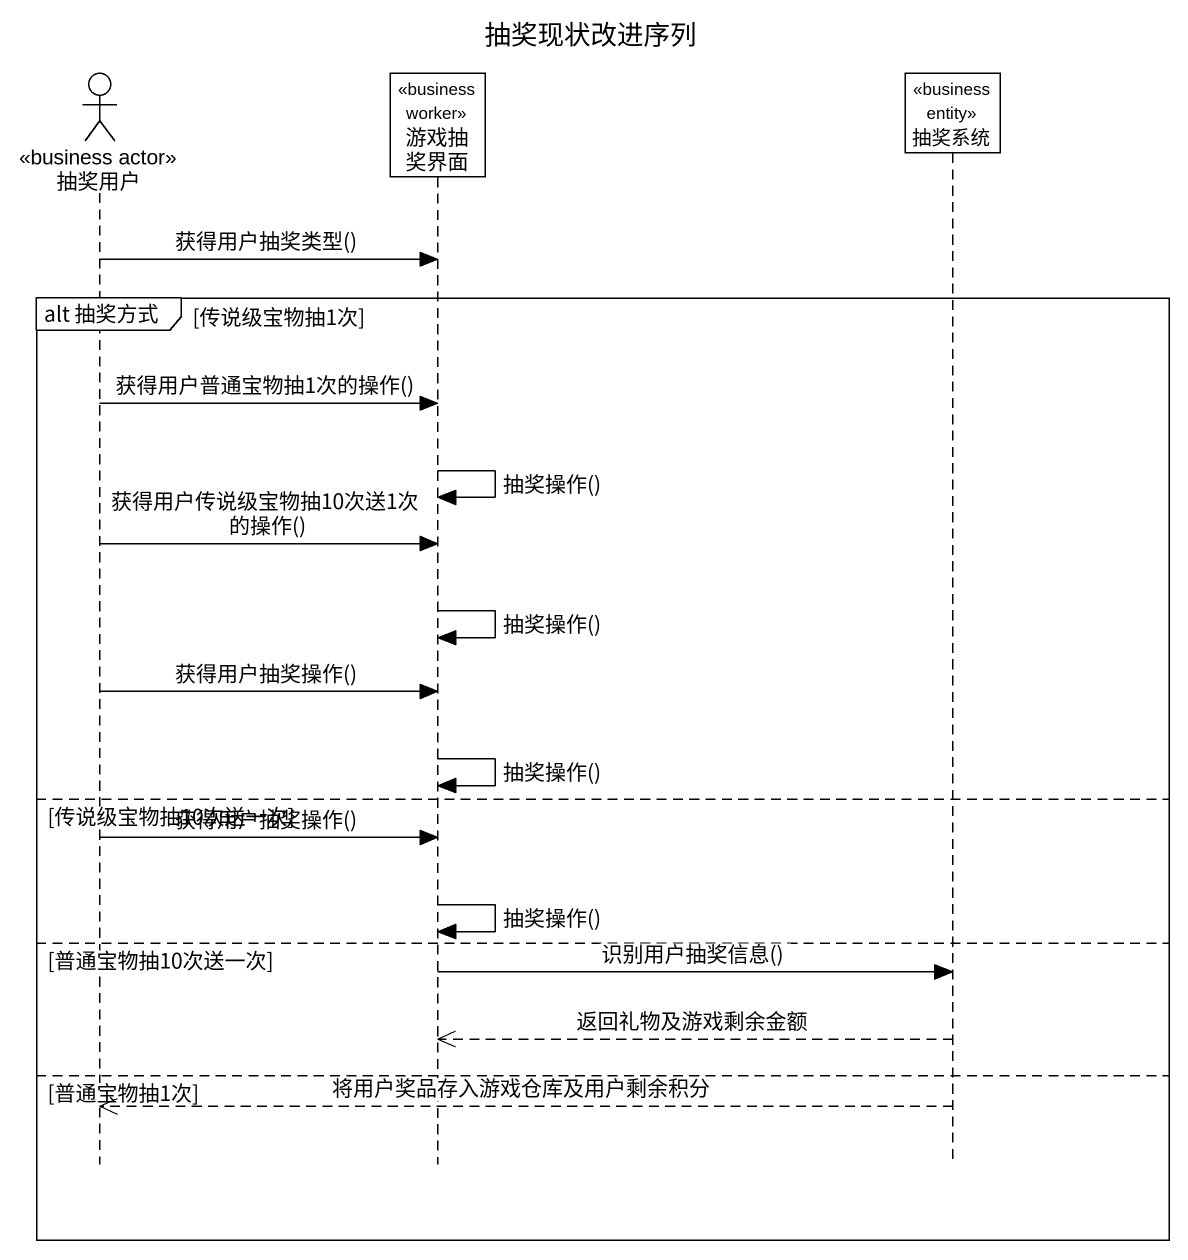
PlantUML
@startuml
title 抽奖现状改进序列
hide footbox
actor 抽奖用户 <<business actor>>
participant 游戏抽奖界面 <<business worker>>
participant 抽奖系统 <<business entity>>

抽奖用户 -> 游戏抽奖界面 : 获得用户抽奖类型()
group alt 抽奖方式 [传说级宝物抽1次]
  抽奖用户 -> 游戏抽奖界面 : 获得用户普通宝物抽1次的操作()
  游戏抽奖界面 -> 游戏抽奖界面 : 抽奖操作()
  抽奖用户 -> 游戏抽奖界面 : 获得用户传说级宝物抽10次送1次的操作()
  游戏抽奖界面 -> 游戏抽奖界面 : 抽奖操作()
  抽奖用户 -> 游戏抽奖界面 : 获得用户抽奖操作()
  游戏抽奖界面 -> 游戏抽奖界面 : 抽奖操作()
else 传说级宝物抽10次送一次
  抽奖用户 -> 游戏抽奖界面 : 获得用户抽奖操作()
  游戏抽奖界面 -> 游戏抽奖界面 : 抽奖操作()
else 普通宝物抽10次送一次
  游戏抽奖界面 -> 抽奖系统 : 识别用户抽奖信息()
  抽奖系统 -->> 游戏抽奖界面 : 返回礼物及游戏剩余金额
else 普通宝物抽1次
  抽奖系统 -->> 抽奖用户 : 将用户奖品存入游戏仓库及用户剩余积分
end
@enduml
